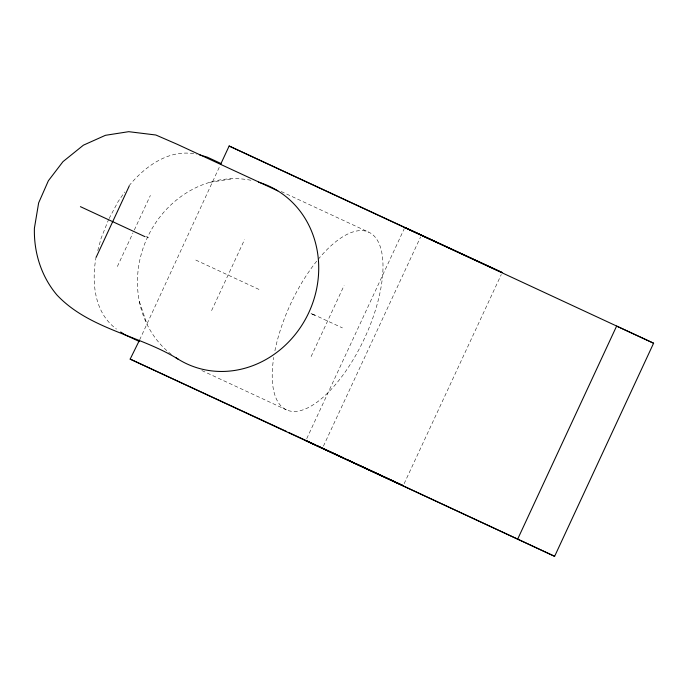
<?xml version="1.0" encoding="UTF-8"?>
<svg xmlns="http://www.w3.org/2000/svg" width="688" height="688" viewBox="0 0 688 688"><rect width="100%" height="100%" fill="white"/><g stroke="black" fill="none" stroke-linecap="round" stroke-linejoin="round"><path stroke-width="0.52" stroke-dasharray="3.44 2.58" d="M96.131 256.77C91.435 281.908 94.11 312.842 116.478 329.062M97.782 250.621L101.093 238.315L108.592 219.506M139.604 339.932L220.126 165.421M117.373 266.505L132.973 232.905M134.315 230.033L150.362 195.469M211.594 310.589L244.584 239.553M311.105 356.556L344.095 285.52M306.736 438.652L404.355 228.468M323.403 446.185L420.574 236.973M404.123 483.698L501.294 274.495M109.091 218.56L118.104 201.61L124.752 191.986M128.983 185.855C144.962 166.255 169.781 148.247 196.415 154.258M209.616 182.372L233.215 178.691M145.89 236.552L148.66 237.833M312.808 314.184L342.4 327.884M311.896 313.952L314.855 315.319M281.22 191.522L368.751 232.2M311.019 313.539L315.732 315.732M195.805 260.064L260.382 290.078M201.842 370.54L286.449 409.867M139.346 301.507L147.155 324.598M171.432 354.483A97.902 89.019 -65.2 0 1 147.636 236.973A97.902 89.019 -65.2 0 1 253.356 180.789M318.183 259.35A97.902 40.755 -65.1 0 1 382.967 263.848A97.902 40.755 -65.1 0 1 322.07 398.163A97.902 40.755 -65.1 0 1 273.738 357.399M274.908 350.811A97.902 40.755 -65.1 0 1 317.469 260.219"/><path stroke-width="1.03" d="M96.2 257.174L129.189 186.138M220.581 164.449L229.147 146.011L502.197 272.543L404.811 227.496L437.491 242.752M517.634 539.203L616.611 326.103L653.6 343.217L554.623 556.325L130.17 359.11L139.131 340.895M199.374 154.8L207.312 157.165L220.925 163.495M277.78 190.834L177.177 144.265L155.858 135.011L128.708 131.675L105.436 135.312L83.403 145.177L62.978 161.646L48.375 180.755L38.648 202.891L34.4 228.253C33.772 252.479 41.237 276.404 56.966 295.023C89.191 329.268 139.681 335.202 178.398 359.308M130.17 359.11L286.561 431.496M288.504 432.391L314.726 444.534M316.669 445.428L342.925 457.623M321.846 447.983L305.833 440.595L554.623 556.325M322.818 448.438L394.499 481.617M396.443 482.512L403.22 485.651L384.738 477.059M229.147 146.011L653.6 343.217M80.401 206.649L144.979 236.663M139.595 341.609L125.01 334.832L120.675 331.994M347.784 459.885L354.595 463.05M356.539 463.953L382.795 476.156M258.49 182.157A97.902 89.019 -65.2 0 1 308.542 313.16A97.902 89.019 -65.2 0 1 175.75 357.597"/></g></svg>
